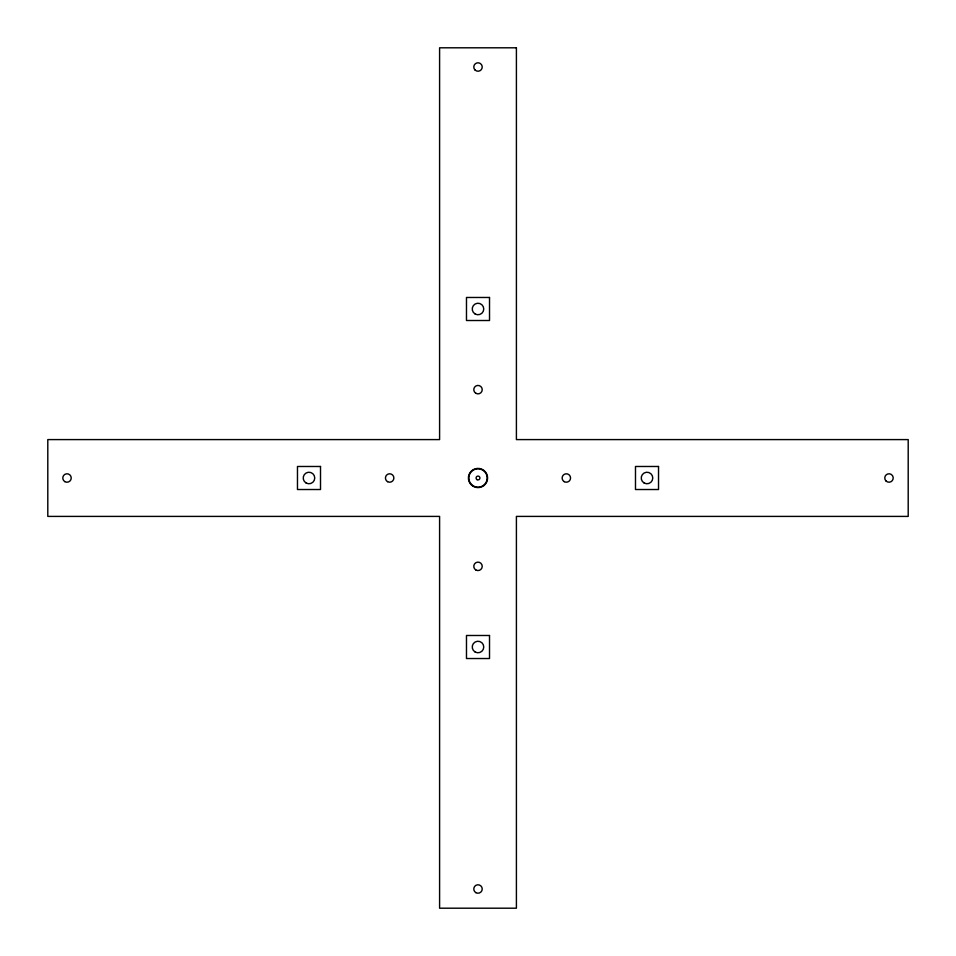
<?xml version="1.0" encoding="UTF-8"?>
<svg xmlns="http://www.w3.org/2000/svg" width="956" height="956" viewBox="0 0 956 956"><rect width="100%" height="100%" fill="white"/><g stroke="black" fill="none" stroke-linecap="round" stroke-linejoin="round"><path stroke-width="1.43" d="M516.407 47.8L439.593 47.8L439.593 439.593L47.8 439.593L47.8 516.407L439.593 516.407L439.593 908.2L516.407 908.2L516.407 516.407L908.2 516.407L908.2 439.593L516.407 439.593L516.407 47.8M489.52 297.471L466.48 297.471L466.48 320.511L489.52 320.511L489.52 297.471M320.511 466.48L297.471 466.48L297.471 489.52L320.511 489.52L320.511 466.48M658.529 466.48L635.489 466.48L635.489 489.52L658.529 489.52L658.529 466.48M489.52 635.489L466.48 635.489L466.48 658.529L489.52 658.529L489.52 635.489M475.885 393.31A4.23 4.23 0 0 0 482.23 389.654A4.23 4.23 0 0 0 475.885 385.997A4.23 4.23 0 0 0 475.885 393.31M387.539 481.657A4.23 4.23 0 0 0 393.884 478A4.23 4.23 0 0 0 387.539 474.343A4.23 4.23 0 0 0 387.539 481.657M475.885 570.003A4.23 4.23 0 0 0 482.23 566.346A4.23 4.23 0 0 0 475.885 562.69A4.23 4.23 0 0 0 475.885 570.003M564.231 481.657A4.23 4.23 0 0 0 570.565 478A4.23 4.23 0 0 0 564.231 474.343A4.23 4.23 0 0 0 564.231 481.657M886.009 480.988A4.23 4.23 0 0 0 893.071 479.099A4.23 4.23 0 0 0 887.897 473.913A4.23 4.23 0 0 0 886.009 480.988M64.888 481.657A4.23 4.23 0 0 0 71.234 478A4.23 4.23 0 0 0 64.888 474.343A4.23 4.23 0 0 0 64.888 481.657M475.885 892.653A4.23 4.23 0 0 0 482.23 888.996A4.23 4.23 0 0 0 475.885 885.34A4.23 4.23 0 0 0 475.885 892.653M475.013 69.991A4.23 4.23 0 0 0 482.087 68.103A4.23 4.23 0 0 0 476.901 62.929A4.23 4.23 0 0 0 475.013 69.991M477.044 479.661A1.924 1.924 0 0 0 479.924 478A1.924 1.924 0 0 0 477.044 476.339A1.924 1.924 0 0 0 477.044 479.661M644.129 482.995A5.76 5.76 0 0 0 652.769 478A5.76 5.76 0 0 0 644.129 473.005A5.76 5.76 0 0 0 644.129 482.995M306.111 482.995A5.76 5.76 0 0 0 314.751 478A5.76 5.76 0 0 0 306.111 473.005A5.76 5.76 0 0 0 306.111 482.995M475.12 651.992A5.76 5.76 0 0 0 483.76 647.009A5.76 5.76 0 0 0 475.12 642.014A5.76 5.76 0 0 0 475.12 651.992M475.12 313.986A5.76 5.76 0 0 0 483.76 308.991A5.76 5.76 0 0 0 475.12 304.008A5.76 5.76 0 0 0 475.12 313.986M473.196 486.317A9.608 9.608 0 0 0 487.608 478A9.608 9.608 0 0 0 473.196 469.683A9.608 9.608 0 0 0 473.196 486.317M471.487 484.513A9.213 9.213 0 0 0 486.903 480.39A9.213 9.213 0 0 0 475.61 469.097A9.213 9.213 0 0 0 471.487 484.513"/></g></svg>
